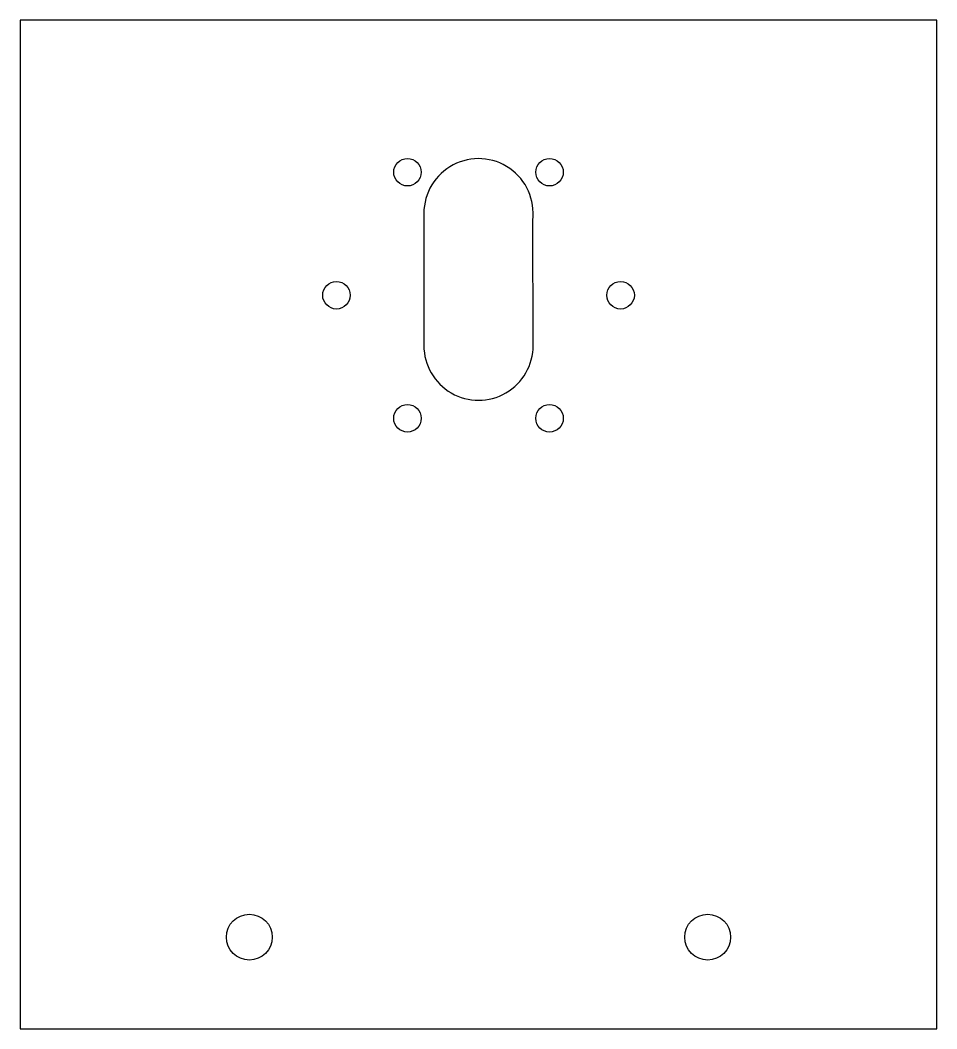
# Model space of a CAD drawing. Header units: millimetres. Extents: x -50 to 50, y -55 to 55.
import ezdxf

# ---------------------------------------------------------------- set-up
doc = ezdxf.new("R2010")
doc.units = ezdxf.units.MM

msp = doc.modelspace()

# ---------------------------------------------------------------- linework, layer by layer
at = {"color": 7, "linetype": 'Continuous', "lineweight": 25}
for p, q in [((50, 55), (-50, 55)), ((-50, 55), (-50, -55)), ((50, -55), (50, 55)), ((-5.96, 33.94), (-5.96, 19.51)), ((5.96, 19.53), (5.91, 33.19)), ((-50, -55), (50, -55))]:
    msp.add_line(p, q, dxfattribs=at)
for centre, radius in [((-7.75, 38.42), 1.5), ((7.75, 38.42), 1.5), ((-15.5, 25), 1.5), ((15.5, 25), 1.5), ((-7.75, 11.58), 1.5), ((7.75, 11.58), 1.5), ((-25, -45), 2.5), ((25, -45), 2.5)]:
    msp.add_circle(centre, radius, dxfattribs=at)
for centre, start, end in [((0, 33.94), 352.6738, 180), ((0, 19.51), 180, 0.2039)]:
    msp.add_arc(centre, 5.96, start, end, dxfattribs=at)

doc.saveas('drawing.dxf')
